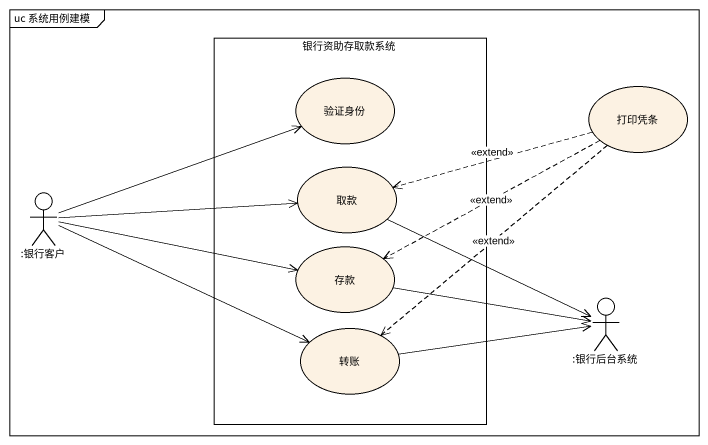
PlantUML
@startuml
mainframe uc 系统用例建模
rectangle 银行资助存取款系统 {
  usecase 验证身份
  usecase 取款
  usecase 存款
  usecase 转账
}
usecase 打印凭条
actor ":银行客户" as 银行客户
actor ":银行后台系统" as 银行后台系统
打印凭条 .left.> 取款 : <<extend>>
打印凭条 .left.> 存款 : <<extend>>
打印凭条 ..> 转账 : <<extend>>
银行客户 -right-> 验证身份
银行客户 -right-> 取款
银行客户 -right-> 存款
银行客户 -right-> 转账
取款 -right-> 银行后台系统
存款 -right-> 银行后台系统
转账 -right-> 银行后台系统
@enduml
